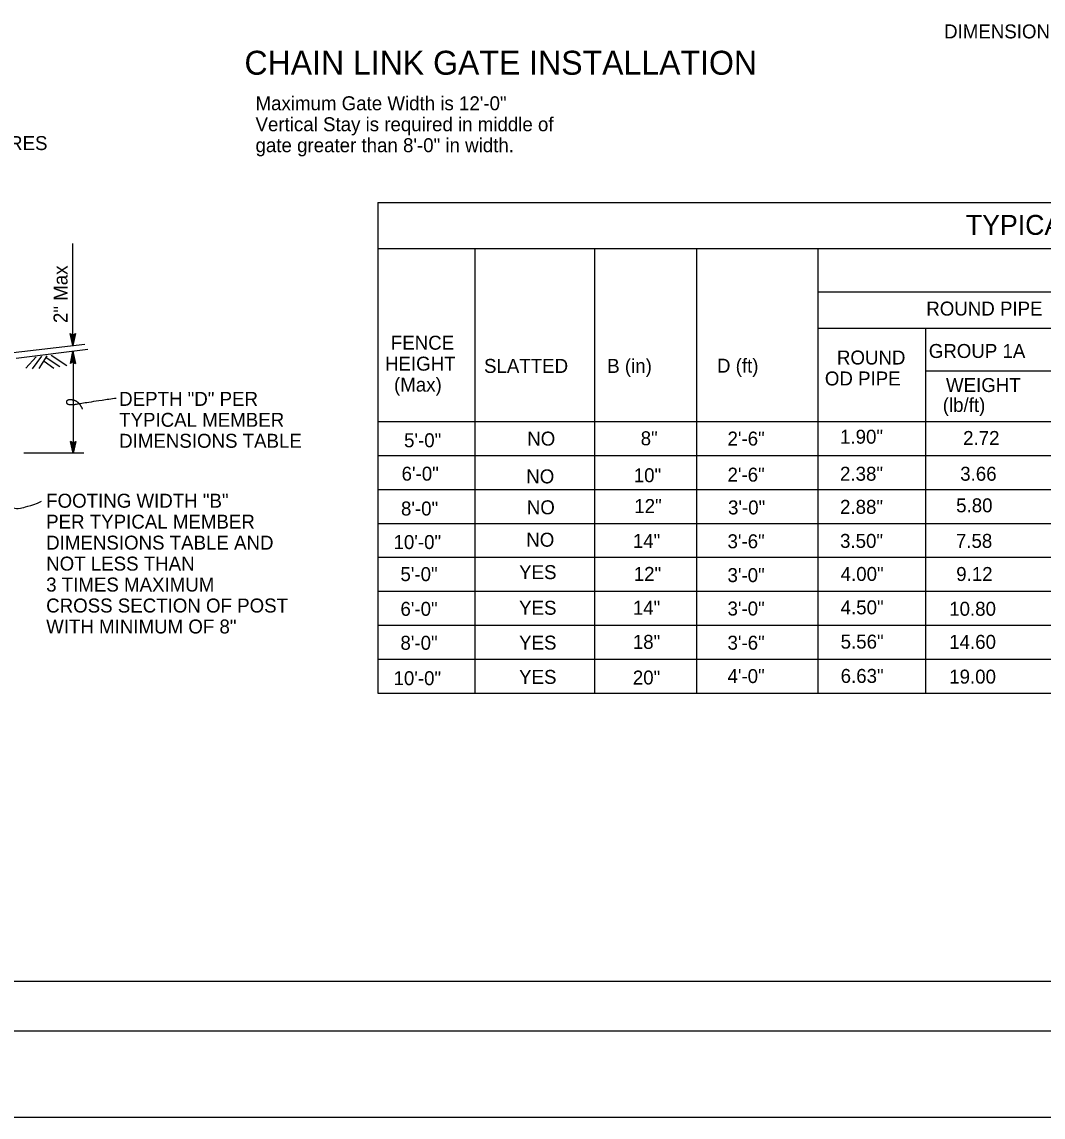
# Model space of a CAD drawing. Extents: x -893 to 867, y -474 to 712.
# Drawn here: x -300 to 212, y -474 to 75 of the extents above; entities that cross this region are included whole.
import ezdxf

# ---------------------------------------------------------------- set-up
doc = ezdxf.new("R2010")
doc.units = 0
for name, color, linetype in [('border_PLOTTING-ELEMENTS', 7, 'Continuous'), ('border_rw_22x34_Cut_Lines', 7, 'Continuous'), ('border_SHEET', 7, 'Continuous'), ('mc_FENCE-anno', 7, 'Continuous'), ('mc_FENCE-CL', 7, 'Continuous'), ('rd_PROFILE-OG', 7, 'Continuous'), ('rd_QTY-TABLE', 7, 'Continuous')]:
    doc.layers.add(name, color=color, linetype=linetype)

msp = doc.modelspace()

# ---------------------------------------------------------------- linework, layer by layer
at = {"layer": 'border_PLOTTING-ELEMENTS'}
for points in [[(-893.45, -474.04), (866.55, -474.04), (866.55, 711.96), (-893.45, 711.96)], [(-863.45, 668.96), (836.55, 668.96), (836.55, -431.04), (-863.45, -431.04)]]:
    msp.add_lwpolyline(points, close=True, dxfattribs=at)
at = {"layer": 'border_rw_22x34_Cut_Lines'}
msp.add_lwpolyline([(-863.45, 668.96), (836.55, 668.96), (836.55, -431.04), (-863.45, -431.04)], close=True, dxfattribs=at)
at = {"layer": 'border_SHEET'}
msp.add_line((811.55, -406.05), (-813.45, -406.05), dxfattribs=at)
at = {"layer": 'mc_FENCE-anno'}
for p, q in [((-274.54, -87.58), (-274.49, -36.43)), ((-274.54, -87.58), (-275.86, -81.57)), ((-275.86, -81.57), (-275.86, -81.57)), ((-275.86, -81.57), (-274.53, -82.38)), ((-274.54, -86.19), (-275.5, -81.81)), ((-274.53, -84.81), (-275.16, -81.99)), ((-274.53, -83.43), (-274.8, -82.22)), ((-273.19, -81.58), (-274.54, -87.58)), ((-273.55, -81.79), (-274.54, -86.2)), ((-274.53, -82.38), (-273.19, -81.58)), ((-273.91, -82.03), (-274.53, -84.81)), ((-274.25, -82.2), (-274.53, -83.43)), ((-273.19, -81.58), (-273.19, -81.58)), ((-307.27, -91.38), (-268.45, -86.87)), ((-274.54, -87.58), (-274.54, -87.58)), ((-274.32, -90.35), (-274.32, -141.54)), ((-268.94, -141.54), (-299.11, -141.54))]:
    msp.add_line(p, q, dxfattribs=at)
for points in [[(-275.75, -96.51), (-274.44, -90.61), (-273.13, -96.52), (-273.48, -96.3), (-274.43, -91.98), (-275.41, -96.31), (-275.06, -96.1), (-274.44, -93.33), (-273.82, -96.1), (-274.17, -95.88), (-274.44, -94.69), (-274.71, -95.89), (-274.44, -95.73), (-273.13, -96.52), (-274.44, -95.73)], [(-273, -135.64), (-274.32, -141.54), (-275.63, -135.64), (-275.28, -135.85), (-274.32, -140.17), (-273.35, -135.85), (-273.7, -136.05), (-274.32, -138.82), (-274.93, -136.06), (-274.58, -136.27), (-274.32, -137.46), (-274.05, -136.26), (-274.32, -136.42), (-275.63, -135.64), (-274.32, -136.42)]]:
    msp.add_lwpolyline(points, close=True, dxfattribs=at)
for points, degree in [([(-252.74, -114.02), (-265.68, -115.85), (-274.32, -117.36), (-277.04, -117.32), (-277.78, -115.73), (-276.92, -114.51), (-273.75, -114.75), (-270.94, -116.71), (-269.72, -119.4)], 2), ([(-313.21, -164.38), (-310.15, -161.13), (-311.32, -160.14), (-312.4, -160.14), (-313.67, -160.95), (-313.58, -163.03), (-309.67, -165.58), (-307.95, -166.77), (-303.89, -169.32), (-301.8, -169.21), (-296.05, -168.1), (-290.22, -165.6)], 3)]:
    msp.add_open_spline(points, degree=degree, dxfattribs=at)
at = {"layer": 'mc_FENCE-CL'}
msp.add_line((-294.14, -93.65), (-294.14, -93.65), dxfattribs=at)
at = {"layer": 'rd_PROFILE-OG'}
for p, q in [((-302.9, -93.86), (-266.98, -89.45)), ((-292.96, -93.25), (-298.05, -98.94)), ((-290.23, -92.97), (-294.84, -99.29)), ((-287.58, -92.67), (-291.57, -99.15)), ((-285.4, -92.44), (-277.57, -97.52)), ((-288.92, -95.39), (-284.1, -98.87)), ((-287.94, -93.61), (-280.94, -98.15))]:
    msp.add_line(p, q, dxfattribs=at)
at = {"layer": 'rd_QTY-TABLE'}
for p, q in [((-121.69, -15.84), (788.14, -15.84)), ((-121.69, -15.84), (-121.69, -261.65)), ((-121.69, -38.88), (788.14, -38.88)), ((-73.11, -38.88), (-73.11, -261.65)), ((-13.2, -38.88), (-13.2, -261.65)), ((37.92, -38.88), (37.92, -261.65)), ((98.8, -38.88), (98.8, -261.65)), ((98.8, -60.63), (788.14, -60.63)), ((98.8, -78.93), (437.35, -78.93)), ((152.78, -78.93), (152.78, -261.71)), ((152.78, -100.31), (272.04, -100.31)), ((-121.28, -125.65), (788.14, -125.65)), ((-121.28, -142.65), (788.14, -142.65)), ((-121.28, -159.65), (788.14, -159.65)), ((-121.28, -176.65), (788.14, -176.65)), ((-121.28, -193.65), (788.14, -193.65)), ((-121.28, -210.65), (788.14, -210.65)), ((-121.28, -227.65), (788.14, -227.65)), ((-121.28, -244.65), (788.14, -244.65)), ((-121.69, -261.71), (788.14, -261.71))]:
    msp.add_line(p, q, dxfattribs=at)

# ---------------------------------------------------------------- texts
at = {"layer": 'mc_FENCE-anno'}
for s, height, p in [('DIMENSIONS TABLE ', 7, (162.03, 66.28)), ('CHAIN LINK GATE INSTALLATION', 12, (-188.51, 48.08)), ('Maximum Gate Width is 12\'-0"', 7, (-182.97, 30.28)), ('Vertical Stay is required in middle of', 7, (-182.97, 19.78)), ('TENSION WIRES', 7, (-362.1, 10.34)), ('gate greater than 8\'-0" in width.', 7, (-182.97, 9.28)), ('DEPTH "D" PER', 7, (-251.3, -117.79)), ('TYPICAL MEMBER', 7, (-251.3, -128.29)), ('DIMENSIONS TABLE ', 7, (-251.3, -138.79)), ('FOOTING WIDTH "B"', 7, (-287.87, -168.8)), ('PER TYPICAL MEMBER', 7, (-287.87, -179.3)), ('DIMENSIONS TABLE AND', 7, (-287.87, -189.8)), ('NOT LESS THAN', 7, (-287.87, -200.3)), ('3 TIMES MAXIMUM', 7, (-287.87, -210.8)), ('CROSS SECTION OF POST', 7, (-287.87, -221.3)), ('WITH MINIMUM OF 8"', 7, (-287.87, -231.8))]:
    msp.add_text(s, height=height, dxfattribs=at).set_placement(p)
msp.add_text('2" Max', height=7, rotation=90, dxfattribs=at).set_placement((-277.18, -76.3))
at = {"layer": 'rd_QTY-TABLE'}
for s, height, p in [('TYPICAL MEMBER DIMENSIONS    ', 10, (172.94, -32.14)), ('ROUND PIPE', 7, (153.11, -72.56)), ('FENCE', 7, (-115.18, -89.65)), ('GROUP 1A', 7, (154.36, -93.8)), ('HEIGHT', 7, (-118.11, -100.15)), ('ROUND', 7, (108.34, -97.07)), ('SLATTED', 7, (-68.48, -101.27)), ('B (in)', 7, (-6.76, -101.27)), ('D (ft)', 7, (48.24, -101.15)), ('(Max)', 7, (-113.57, -110.65)), ('OD PIPE', 7, (102.29, -107.57)), ('WEIGHT', 7, (162.98, -110.85)), ('(lb/ft)', 7, (161.36, -120.83)), ('5\'-0"', 7, (-108.55, -138.52)), ('NO', 7, (-46.84, -137.69)), ('8"', 7, (10.01, -137.54)), ('2\'-6"', 7, (53.51, -137.68)), ('1.90"', 7, (109.9, -136.74)), ('2.72', 7, (171.56, -137.39)), ('6\'-0"', 7, (-109.78, -155.25)), ('NO', 7, (-47.32, -156.61)), ('10"', 7, (6.54, -156.05)), ('2\'-6"', 7, (53.51, -155.74)), ('2.38"', 7, (109.9, -155.28)), ('3.66', 7, (170.12, -155.3)), ('12"', 7, (6.81, -171.47)), ('5.80', 7, (168.07, -171.11)), ('8\'-0"', 7, (-110.09, -172.71)), ('NO', 7, (-47.05, -172.1)), ('3\'-0"', 7, (53.77, -172.17)), ('2.88"', 7, (109.9, -171.88)), ('10\'-0"', 7, (-113.83, -189.51)), ('NO', 7, (-47.32, -188.34)), ('14"', 7, (6.07, -188.98)), ('3\'-6"', 7, (53.51, -189.12)), ('3.50"', 7, (109.9, -188.92)), ('7.58', 7, (167.95, -188.93)), ('YES', 7, (-50.91, -204.59)), ('5\'-0"', 7, (-110.36, -205.57)), ('12"', 7, (6.54, -205.48)), ('3\'-0"', 7, (53.51, -206.07)), ('4.00"', 7, (110.2, -205.48)), ('9.12', 7, (168.11, -205.51)), ('6\'-0"', 7, (-110.36, -222.96)), ('YES', 7, (-50.91, -222.43)), ('14"', 7, (6.07, -222.43)), ('3\'-0"', 7, (53.51, -222.8)), ('4.50"', 7, (110.2, -222.21)), ('10.80', 7, (164.6, -222.92)), ('8\'-0"', 7, (-110.36, -239.97)), ('YES', 7, (-50.91, -239.88)), ('18"', 7, (6.07, -239.51)), ('3\'-6"', 7, (53.51, -239.92)), ('5.56"', 7, (110.2, -239.38)), ('14.60', 7, (164.6, -239.5)), ('10\'-0"', 7, (-113.83, -257.69)), ('YES', 7, (-50.91, -257.05)), ('20"', 7, (6.07, -257.38)), ('4\'-0"', 7, (53.51, -256.63)), ('6.63"', 7, (110.2, -256.56)), ('19.00', 7, (164.6, -256.91))]:
    msp.add_text(s, height=height, dxfattribs=at).set_placement(p)

doc.saveas('drawing.dxf')
